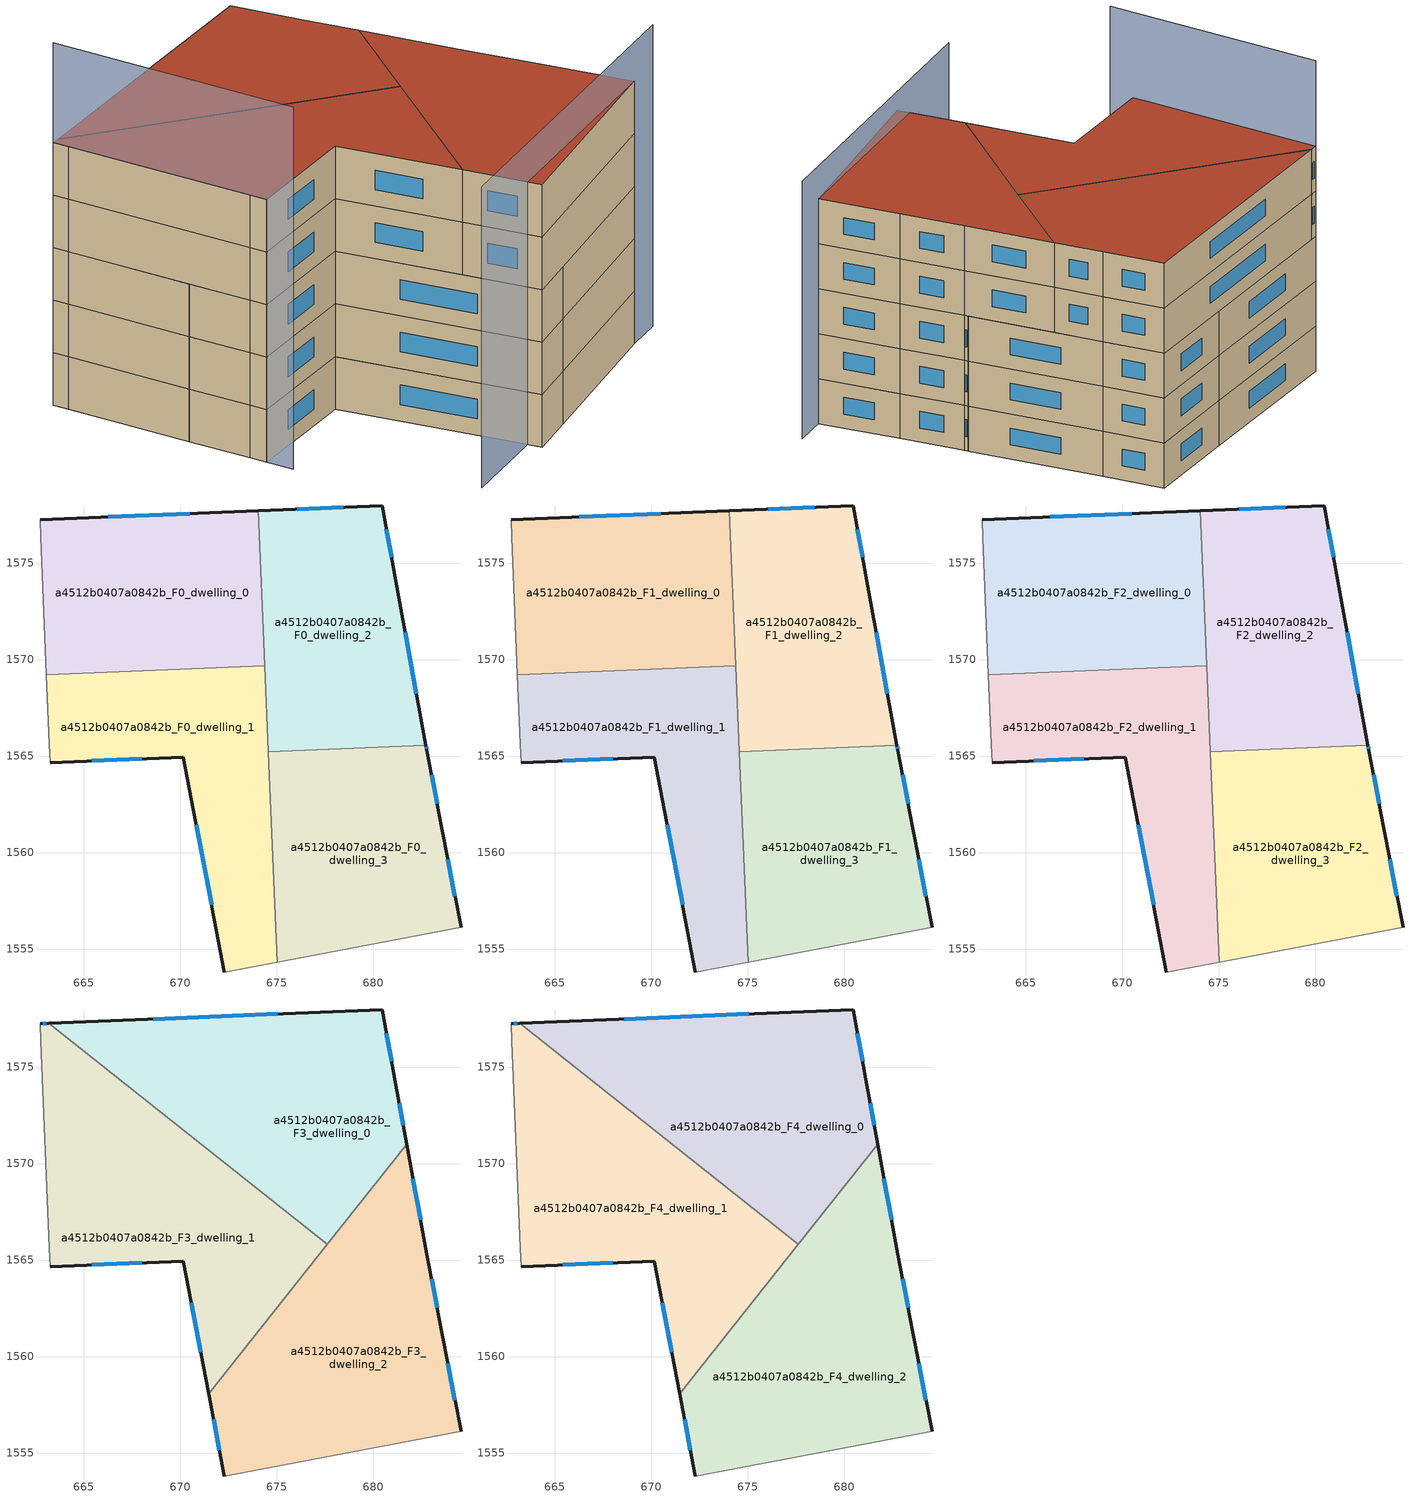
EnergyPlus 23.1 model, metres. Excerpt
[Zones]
a4512b0407a0842b_F0_dwelling_0
 floor ground (EU_floor_Construction): 674.04,1577.71 674.38,1569.67 663.06,1569.2 662.76,1576.33 662.73,1577.24 z0
 wall outside (EU_wall_Construction): 674.04,1577.71 662.73,1577.24 z0:3
 wall to a4512b0407a0842b_F0_dwelling_1 (EU_wall_Construction): 663.06,1569.2 674.38,1569.67 z0:3
 wall adiabatic (EU_wall_Construction): 662.73,1577.24 662.76,1576.33 663.06,1569.2 z0:3
 wall to a4512b0407a0842b_F0_dwelling_2 (EU_wall_Construction): 674.38,1569.67 674.04,1577.71 z0:3
 window (EU_Window_Construction): 670.5,1577.56 666.27,1577.39 z0.94:2.06
a4512b0407a0842b_F0_dwelling_1
 floor ground (EU_floor_Construction): 674.38,1569.67 675.01,1554.31 672.28,1553.79 670.16,1564.94 663.26,1564.65 663.21,1565.61 663.06,1569.2 z0
 wall outside (EU_wall_Construction): 663.26,1564.65 670.16,1564.94 672.28,1553.79 z0:3
 wall adiabatic (EU_wall_Construction): 663.06,1569.2 663.21,1565.61 663.26,1564.65 / 672.28,1553.79 675.01,1554.31 z0:3
 wall to a4512b0407a0842b_F0_dwelling_3 (EU_wall_Construction): 675.01,1554.31 674.56,1565.22 z0:3
 wall to a4512b0407a0842b_F0_dwelling_2 (EU_wall_Construction): 674.56,1565.22 674.38,1569.67 z0:3
 window (EU_Window_Construction): 670.83,1561.45 671.62,1557.29 / 665.42,1564.74 668,1564.85 z0.94:2.06
a4512b0407a0842b_F0_dwelling_2
 floor ground (EU_floor_Construction): 680.46,1577.97 681.16,1574.08 682.72,1565.56 674.56,1565.22 674.04,1577.71 z0
 wall outside (EU_wall_Construction): 682.72,1565.56 681.16,1574.08 680.46,1577.97 674.04,1577.71 z0:3
 wall to a4512b0407a0842b_F0_dwelling_3 (EU_wall_Construction): 674.56,1565.22 682.72,1565.56 z0:3
 window (EU_Window_Construction): 680.94,1575.3 680.68,1576.75 / 682.23,1568.23 681.65,1571.41 / 678.45,1577.89 676.05,1577.79 z0.94:2.06
a4512b0407a0842b_F0_dwelling_3
 floor ground (EU_floor_Construction): 682.77,1565.3 683.54,1561.26 684.54,1556.12 675.01,1554.31 674.56,1565.22 682.72,1565.56 z0
 wall outside (EU_wall_Construction): 684.54,1556.12 683.54,1561.26 682.77,1565.3 682.72,1565.56 z0:3
 wall adiabatic (EU_wall_Construction): 675.01,1554.31 684.54,1556.12 z0:3
 window (EU_Window_Construction): 684.23,1557.73 683.86,1559.65 / 682.76,1565.38 682.74,1565.48 / 683.3,1562.53 683.01,1564.03 z0.94:2.06
a4512b0407a0842b_F1_dwelling_0
 floor to a4512b0407a0842b_F0_dwelling_0 (EU_floor_Construction): 674.04,1577.71 674.38,1569.67 663.06,1569.2 662.76,1576.33 662.73,1577.24 z3
 wall outside (EU_wall_Construction): 674.04,1577.71 662.73,1577.24 z3:6
 wall to a4512b0407a0842b_F1_dwelling_1 (EU_wall_Construction): 663.06,1569.2 674.38,1569.67 z3:6
 wall adiabatic (EU_wall_Construction): 662.73,1577.24 662.76,1576.33 663.06,1569.2 z3:6
 wall to a4512b0407a0842b_F1_dwelling_2 (EU_wall_Construction): 674.38,1569.67 674.04,1577.71 z3:6
 window (EU_Window_Construction): 670.5,1577.56 666.27,1577.39 z3.94:5.06
a4512b0407a0842b_F1_dwelling_1
 floor to a4512b0407a0842b_F0_dwelling_1 (EU_floor_Construction): 674.38,1569.67 675.01,1554.31 672.28,1553.79 670.16,1564.94 663.26,1564.65 663.21,1565.61 663.06,1569.2 z3
 wall outside (EU_wall_Construction): 663.26,1564.65 670.16,1564.94 672.28,1553.79 z3:6
 wall adiabatic (EU_wall_Construction): 663.06,1569.2 663.21,1565.61 663.26,1564.65 / 672.28,1553.79 675.01,1554.31 z3:6
 wall to a4512b0407a0842b_F1_dwelling_3 (EU_wall_Construction): 675.01,1554.31 674.56,1565.22 z3:6
 wall to a4512b0407a0842b_F1_dwelling_2 (EU_wall_Construction): 674.56,1565.22 674.38,1569.67 z3:6
 window (EU_Window_Construction): 670.83,1561.45 671.62,1557.29 / 665.42,1564.74 668,1564.85 z3.94:5.06
a4512b0407a0842b_F1_dwelling_2
 floor to a4512b0407a0842b_F0_dwelling_2 (EU_floor_Construction): 680.46,1577.97 681.16,1574.08 682.72,1565.56 674.56,1565.22 674.04,1577.71 z3
 wall outside (EU_wall_Construction): 682.72,1565.56 681.16,1574.08 680.46,1577.97 674.04,1577.71 z3:6
 wall to a4512b0407a0842b_F1_dwelling_3 (EU_wall_Construction): 674.56,1565.22 682.72,1565.56 z3:6
 window (EU_Window_Construction): 680.94,1575.3 680.68,1576.75 / 682.23,1568.23 681.65,1571.41 / 678.45,1577.89 676.05,1577.79 z3.94:5.06
a4512b0407a0842b_F1_dwelling_3
 floor to a4512b0407a0842b_F0_dwelling_3 (EU_floor_Construction): 682.77,1565.3 683.54,1561.26 684.54,1556.12 675.01,1554.31 674.56,1565.22 682.72,1565.56 z3
 wall outside (EU_wall_Construction): 684.54,1556.12 683.54,1561.26 682.77,1565.3 682.72,1565.56 z3:6
 wall adiabatic (EU_wall_Construction): 675.01,1554.31 684.54,1556.12 z3:6
 window (EU_Window_Construction): 684.23,1557.73 683.86,1559.65 / 682.76,1565.38 682.74,1565.48 / 683.3,1562.53 683.01,1564.03 z3.94:5.06
a4512b0407a0842b_F2_dwelling_0
 floor to a4512b0407a0842b_F1_dwelling_0 (EU_floor_Construction): 674.04,1577.71 674.38,1569.67 663.06,1569.2 662.76,1576.33 662.73,1577.24 z6
 wall outside (EU_wall_Construction): 674.04,1577.71 662.73,1577.24 z6:9
 wall to a4512b0407a0842b_F2_dwelling_1 (EU_wall_Construction): 663.06,1569.2 674.38,1569.67 z6:9
 wall adiabatic (EU_wall_Construction): 662.73,1577.24 662.76,1576.33 663.06,1569.2 z6:9
 wall to a4512b0407a0842b_F2_dwelling_2 (EU_wall_Construction): 674.38,1569.67 674.04,1577.71 z6:9
 window (EU_Window_Construction): 670.5,1577.56 666.27,1577.39 z6.94:8.06
a4512b0407a0842b_F2_dwelling_1
 floor to a4512b0407a0842b_F1_dwelling_1 (EU_floor_Construction): 674.38,1569.67 675.01,1554.31 672.28,1553.79 670.16,1564.94 663.26,1564.65 663.21,1565.61 663.06,1569.2 z6
 wall outside (EU_wall_Construction): 663.26,1564.65 670.16,1564.94 672.28,1553.79 z6:9
 wall adiabatic (EU_wall_Construction): 663.06,1569.2 663.21,1565.61 663.26,1564.65 / 672.28,1553.79 675.01,1554.31 z6:9
 wall to a4512b0407a0842b_F2_dwelling_3 (EU_wall_Construction): 675.01,1554.31 674.56,1565.22 z6:9
 wall to a4512b0407a0842b_F2_dwelling_2 (EU_wall_Construction): 674.56,1565.22 674.38,1569.67 z6:9
 window (EU_Window_Construction): 670.83,1561.45 671.62,1557.29 / 665.42,1564.74 668,1564.85 z6.94:8.06
a4512b0407a0842b_F2_dwelling_2
 floor to a4512b0407a0842b_F1_dwelling_2 (EU_floor_Construction): 680.46,1577.97 681.16,1574.08 682.72,1565.56 674.56,1565.22 674.04,1577.71 z6
 wall outside (EU_wall_Construction): 682.72,1565.56 681.16,1574.08 680.46,1577.97 674.04,1577.71 z6:9
 wall to a4512b0407a0842b_F2_dwelling_3 (EU_wall_Construction): 674.56,1565.22 682.72,1565.56 z6:9
 window (EU_Window_Construction): 680.94,1575.3 680.68,1576.75 / 682.23,1568.23 681.65,1571.41 / 678.45,1577.89 676.05,1577.79 z6.94:8.06
a4512b0407a0842b_F2_dwelling_3
 floor to a4512b0407a0842b_F1_dwelling_3 (EU_floor_Construction): 682.77,1565.3 683.54,1561.26 684.54,1556.12 675.01,1554.31 674.56,1565.22 682.72,1565.56 z6
 wall outside (EU_wall_Construction): 684.54,1556.12 683.54,1561.26 682.77,1565.3 682.72,1565.56 z6:9
 wall adiabatic (EU_wall_Construction): 675.01,1554.31 684.54,1556.12 z6:9
 window (EU_Window_Construction): 684.23,1557.73 683.86,1559.65 / 682.76,1565.38 682.74,1565.48 / 683.3,1562.53 683.01,1564.03 z6.94:8.06
a4512b0407a0842b_F3_dwelling_0
 floor to a4512b0407a0842b_F2_dwelling_0 (EU_floor_Construction): 674.04,1577.71 674.38,1569.67 672.84,1569.61 663.19,1577.26 z9
 floor to a4512b0407a0842b_F2_dwelling_2 (EU_floor_Construction): 680.46,1577.97 681.16,1574.08 681.72,1571.01 677.61,1565.82 674.43,1568.34 674.04,1577.71 z9
 floor to a4512b0407a0842b_F2_dwelling_1 (EU_floor_Construction): 674.38,1569.67 674.43,1568.34 672.84,1569.61 z9
 wall outside (EU_wall_Construction): 681.72,1571.01 681.16,1574.08 680.46,1577.97 663.19,1577.26 z9:12
 wall to a4512b0407a0842b_F3_dwelling_1 (EU_wall_Construction): 663.19,1577.26 677.61,1565.82 z9:12
 wall to a4512b0407a0842b_F3_dwelling_2 (EU_wall_Construction): 677.61,1565.82 681.72,1571.01 z9:12
 window (EU_Window_Construction): 680.94,1575.3 680.68,1576.75 / 681.55,1571.97 681.34,1573.12 / 675.05,1577.75 668.6,1577.48 z9.94:11.06
a4512b0407a0842b_F3_dwelling_1
 floor to a4512b0407a0842b_F2_dwelling_1 (EU_floor_Construction): 674.43,1568.34 674.69,1562.14 671.47,1558.08 670.16,1564.94 663.26,1564.65 663.21,1565.61 663.06,1569.2 672.84,1569.61 z9
 floor to a4512b0407a0842b_F2_dwelling_0 (EU_floor_Construction): 672.84,1569.61 663.06,1569.2 662.76,1576.33 662.73,1577.24 663.19,1577.26 z9
 floor to a4512b0407a0842b_F2_dwelling_2 (EU_floor_Construction): 677.61,1565.82 677.22,1565.33 674.56,1565.22 674.43,1568.34 z9
 floor to a4512b0407a0842b_F2_dwelling_3 (EU_floor_Construction): 677.22,1565.33 674.69,1562.14 674.56,1565.22 z9
 wall outside (EU_wall_Construction): 663.19,1577.26 662.73,1577.24 / 663.26,1564.65 670.16,1564.94 671.47,1558.08 z9:12
 wall adiabatic (EU_wall_Construction): 662.73,1577.24 662.76,1576.33 663.21,1565.61 663.26,1564.65 z9:12
 wall to a4512b0407a0842b_F3_dwelling_2 (EU_wall_Construction): 671.47,1558.08 677.61,1565.82 z9:12
 window (EU_Window_Construction): 663.04,1577.26 662.87,1577.25 / 670.57,1562.79 671.06,1560.23 / 665.42,1564.74 668,1564.85 z9.94:11.06
a4512b0407a0842b_F3_dwelling_2
 floor to a4512b0407a0842b_F2_dwelling_2 (EU_floor_Construction): 681.72,1571.01 682.72,1565.56 677.22,1565.33 z9
 floor to a4512b0407a0842b_F2_dwelling_3 (EU_floor_Construction): 682.77,1565.3 683.54,1561.26 684.54,1556.12 675.01,1554.31 674.69,1562.14 677.22,1565.33 682.72,1565.56 z9
 floor to a4512b0407a0842b_F2_dwelling_1 (EU_floor_Construction): 674.69,1562.14 675.01,1554.31 672.28,1553.79 671.47,1558.08 z9
 wall outside (EU_wall_Construction): 671.47,1558.08 672.28,1553.79 / 684.54,1556.12 683.54,1561.26 682.77,1565.3 681.72,1571.01 z9:12
 wall adiabatic (EU_wall_Construction): 672.28,1553.79 684.54,1556.12 z9:12
 window (EU_Window_Construction): 671.72,1556.74 672.03,1555.14 / 682.44,1567.09 682.05,1569.22 / 683.3,1562.53 683.01,1564.03 / 684.23,1557.73 683.86,1559.65 z9.94:11.06
a4512b0407a0842b_F4_dwelling_0
 floor to a4512b0407a0842b_F3_dwelling_0 (EU_floor_Construction): 680.46,1577.97 681.16,1574.08 681.72,1571.01 677.61,1565.82 663.19,1577.26 z12
 wall outside (EU_wall_Construction): 681.72,1571.01 681.16,1574.08 680.46,1577.97 663.19,1577.26 z12:15
 wall to a4512b0407a0842b_F4_dwelling_1 (EU_wall_Construction): 663.19,1577.26 677.61,1565.82 z12:15
 wall to a4512b0407a0842b_F4_dwelling_2 (EU_wall_Construction): 677.61,1565.82 681.72,1571.01 z12:15
 window (EU_Window_Construction): 680.94,1575.3 680.68,1576.75 / 681.55,1571.97 681.34,1573.12 / 675.05,1577.75 668.6,1577.48 z12.94:14.06
 roof outside (EU_roof_Construction): 677.61,1565.82 681.72,1571.01 681.16,1574.08 680.46,1577.97 663.19,1577.26 z15
a4512b0407a0842b_F4_dwelling_1
 floor to a4512b0407a0842b_F3_dwelling_1 (EU_floor_Construction): 677.61,1565.82 671.47,1558.08 670.16,1564.94 663.26,1564.65 663.21,1565.61 662.76,1576.33 662.73,1577.24 663.19,1577.26 z12
 wall outside (EU_wall_Construction): 663.19,1577.26 662.73,1577.24 / 663.26,1564.65 670.16,1564.94 671.47,1558.08 z12:15
 wall adiabatic (EU_wall_Construction): 662.73,1577.24 662.76,1576.33 663.21,1565.61 663.26,1564.65 z12:15
 wall to a4512b0407a0842b_F4_dwelling_2 (EU_wall_Construction): 671.47,1558.08 677.61,1565.82 z12:15
 window (EU_Window_Construction): 663.04,1577.26 662.87,1577.25 / 670.57,1562.79 671.06,1560.23 / 665.42,1564.74 668,1564.85 z12.94:14.06
 roof outside (EU_roof_Construction): 671.47,1558.08 677.61,1565.82 663.19,1577.26 662.73,1577.24 662.76,1576.33 663.21,1565.61 663.26,1564.65 670.16,1564.94 z15
a4512b0407a0842b_F4_dwelling_2
 floor to a4512b0407a0842b_F3_dwelling_2 (EU_floor_Construction): 681.72,1571.01 682.77,1565.3 683.54,1561.26 684.54,1556.12 672.28,1553.79 671.47,1558.08 z12
 wall outside (EU_wall_Construction): 671.47,1558.08 672.28,1553.79 / 684.54,1556.12 683.54,1561.26 682.77,1565.3 681.72,1571.01 z12:15
 wall adiabatic (EU_wall_Construction): 672.28,1553.79 684.54,1556.12 z12:15
 window (EU_Window_Construction): 671.72,1556.74 672.03,1555.14 / 682.44,1567.09 682.05,1569.22 / 683.3,1562.53 683.01,1564.03 / 684.23,1557.73 683.86,1559.65 z12.94:14.06
 roof outside (EU_roof_Construction): 684.54,1556.12 683.54,1561.26 682.77,1565.3 681.72,1571.01 671.47,1558.08 672.28,1553.79 z15
shading: 666.77,1553.9 686.72,1556.41 z0:17.2; 662.73,1577.24 663.32,1563.08 z0:20.7
[Building]
EU S2 Campaign: North Axis=0; Terrain=City; Solar Distribution=FullExterior
[Site:Location]
Vienna: Latitude=48; Longitude=16.5; Time Zone=1; Elevation=183
[SizingPeriod:WeatherFileDays]
AnnualSizingPeriod: Begin Month=1; Begin Day of Month=1; End Month=12; End Day of Month=31; Day of Week for Start Day=Monday; Use Weather File Daylight Saving Period=No; Use Weather File Rain and Snow Indicators=No
[MATERIAL]
EU_InternalMass_Material: Roughness=MediumRough; Thickness=0.1; Conductivity=1; Density=1800; Specific Heat=900; Thermal Absorptance=0.9; Solar Absorptance=0.7; Visible Absorptance=0.7
[MATERIAL:NOMASS] Roughness=MediumRough; Thermal Absorptance=0.9; Solar Absorptance=0.7; Visible Absorptance=0.7
Name | Thermal Resistance
EU_wall_NoMass | 0.914258
EU_roof_NoMass | 0.954009
EU_floor_NoMass | 1.09711
[WINDOWMATERIAL:SIMPLEGLAZINGSYSTEM]
EU_Window_SimpleGlazing: UFactor=2.09642; Solar Heat Gain Coefficient=0.65; Visible Transmittance=0.65
[CONSTRUCTION]
EU_wall_Construction: EU_wall_NoMass
EU_roof_Construction: EU_roof_NoMass
EU_floor_Construction: EU_floor_NoMass
EU_Window_Construction: EU_Window_SimpleGlazing
EU_InternalMass_Construction: EU_InternalMass_Material
[ZONE] Type=1; Multiplier=1; Ceiling Height=autocalculate; Floor Area=autocalculate; Part of Total Floor Area=Yes
Name | Volume
a4512b0407a0842b_F0_dwelling_0; a4512b0407a0842b_F1_dwelling_0; a4512b0407a0842b_F2_dwelling_0; a4512b0407a0842b_F0_dwelling_3; a4512b0407a0842b_F1_dwelling_3; a4512b0407a0842b_F2_dwelling_3 | 273.405
a4512b0407a0842b_F3_dwelling_0; a4512b0407a0842b_F4_dwelling_0 | 364.53
a4512b0407a0842b_F0_dwelling_1; a4512b0407a0842b_F1_dwelling_1; a4512b0407a0842b_F2_dwelling_1 | 273.414
a4512b0407a0842b_F3_dwelling_1; a4512b0407a0842b_F4_dwelling_1 | 364.582
a4512b0407a0842b_F0_dwelling_2; a4512b0407a0842b_F1_dwelling_2; a4512b0407a0842b_F2_dwelling_2 | 273.423
a4512b0407a0842b_F3_dwelling_2; a4512b0407a0842b_F4_dwelling_2 | 364.565
[INTERNALMASS] Construction=EU_InternalMass_Construction
Name | Zone or ZoneList | Surface Area
a4512b0407a0842b_F0_dwelling_0_EU_InternalMass | a4512b0407a0842b_F0_dwelling_0 | 91.1379
a4512b0407a0842b_F0_dwelling_1_EU_InternalMass | a4512b0407a0842b_F0_dwelling_1 | 91.1402
a4512b0407a0842b_F0_dwelling_2_EU_InternalMass | a4512b0407a0842b_F0_dwelling_2 | 91.1414
a4512b0407a0842b_F0_dwelling_3_EU_InternalMass | a4512b0407a0842b_F0_dwelling_3 | 91.1373
a4512b0407a0842b_F1_dwelling_0_EU_InternalMass | a4512b0407a0842b_F1_dwelling_0 | 91.1379
a4512b0407a0842b_F1_dwelling_1_EU_InternalMass | a4512b0407a0842b_F1_dwelling_1 | 91.1402
a4512b0407a0842b_F1_dwelling_2_EU_InternalMass | a4512b0407a0842b_F1_dwelling_2 | 91.1414
a4512b0407a0842b_F1_dwelling_3_EU_InternalMass | a4512b0407a0842b_F1_dwelling_3 | 91.1373
a4512b0407a0842b_F2_dwelling_0_EU_InternalMass | a4512b0407a0842b_F2_dwelling_0 | 91.1379
a4512b0407a0842b_F2_dwelling_1_EU_InternalMass | a4512b0407a0842b_F2_dwelling_1 | 91.1402
a4512b0407a0842b_F2_dwelling_2_EU_InternalMass | a4512b0407a0842b_F2_dwelling_2 | 91.1414
a4512b0407a0842b_F2_dwelling_3_EU_InternalMass | a4512b0407a0842b_F2_dwelling_3 | 91.1373
a4512b0407a0842b_F3_dwelling_0_EU_InternalMass | a4512b0407a0842b_F3_dwelling_0 | 121.514
a4512b0407a0842b_F3_dwelling_1_EU_InternalMass | a4512b0407a0842b_F3_dwelling_1 | 121.529
a4512b0407a0842b_F3_dwelling_2_EU_InternalMass | a4512b0407a0842b_F3_dwelling_2 | 121.522
a4512b0407a0842b_F4_dwelling_0_EU_InternalMass | a4512b0407a0842b_F4_dwelling_0 | 121.514
a4512b0407a0842b_F4_dwelling_1_EU_InternalMass | a4512b0407a0842b_F4_dwelling_1 | 121.529
a4512b0407a0842b_F4_dwelling_2_EU_InternalMass | a4512b0407a0842b_F4_dwelling_2 | 121.522
[OTHEREQUIPMENT] Fuel Type=Electricity; Design Level Calculation Method=Watts/Area; Power per Zone Floor Area=1; Fraction Latent=0; Fraction Radiant=0; Fraction Lost=0; Carbon Dioxide Generation Rate=0; EndUse Subcategory=EU_Step8_InternalGains
Name | Zone or ZoneList or Space or SpaceList | Schedule
EU_Step8_InternalGain_a4512b0407a0842b_F0_dwelling_0_f000 | a4512b0407a0842b_F0_dwelling_0 | EU_Step8_GainSchedule_a4512b0407a0842b_F0_dwelling_0_f000
EU_Step8_InternalGain_a4512b0407a0842b_F0_dwelling_1_f000 | a4512b0407a0842b_F0_dwelling_1 | EU_Step8_GainSchedule_a4512b0407a0842b_F0_dwelling_1_f000
EU_Step8_InternalGain_a4512b0407a0842b_F0_dwelling_2_f000 | a4512b0407a0842b_F0_dwelling_2 | EU_Step8_GainSchedule_a4512b0407a0842b_F0_dwelling_2_f000
EU_Step8_InternalGain_a4512b0407a0842b_F0_dwelling_3_f000 | a4512b0407a0842b_F0_dwelling_3 | EU_Step8_GainSchedule_a4512b0407a0842b_F0_dwelling_3_f000
EU_Step8_InternalGain_a4512b0407a0842b_F1_dwelling_0_f000 | a4512b0407a0842b_F1_dwelling_0 | EU_Step8_GainSchedule_a4512b0407a0842b_F1_dwelling_0_f000
EU_Step8_InternalGain_a4512b0407a0842b_F1_dwelling_1_f000 | a4512b0407a0842b_F1_dwelling_1 | EU_Step8_GainSchedule_a4512b0407a0842b_F1_dwelling_1_f000
EU_Step8_InternalGain_a4512b0407a0842b_F1_dwelling_2_f000 | a4512b0407a0842b_F1_dwelling_2 | EU_Step8_GainSchedule_a4512b0407a0842b_F1_dwelling_2_f000
EU_Step8_InternalGain_a4512b0407a0842b_F1_dwelling_3_f000 | a4512b0407a0842b_F1_dwelling_3 | EU_Step8_GainSchedule_a4512b0407a0842b_F1_dwelling_3_f000
EU_Step8_InternalGain_a4512b0407a0842b_F2_dwelling_0_f000 | a4512b0407a0842b_F2_dwelling_0 | EU_Step8_GainSchedule_a4512b0407a0842b_F2_dwelling_0_f000
EU_Step8_InternalGain_a4512b0407a0842b_F2_dwelling_1_f000 | a4512b0407a0842b_F2_dwelling_1 | EU_Step8_GainSchedule_a4512b0407a0842b_F2_dwelling_1_f000
EU_Step8_InternalGain_a4512b0407a0842b_F2_dwelling_2_f000 | a4512b0407a0842b_F2_dwelling_2 | EU_Step8_GainSchedule_a4512b0407a0842b_F2_dwelling_2_f000
EU_Step8_InternalGain_a4512b0407a0842b_F2_dwelling_3_f000 | a4512b0407a0842b_F2_dwelling_3 | EU_Step8_GainSchedule_a4512b0407a0842b_F2_dwelling_3_f000
EU_Step8_InternalGain_a4512b0407a0842b_F3_dwelling_0_f000 | a4512b0407a0842b_F3_dwelling_0 | EU_Step8_GainSchedule_a4512b0407a0842b_F3_dwelling_0_f000
EU_Step8_InternalGain_a4512b0407a0842b_F3_dwelling_1_f000 | a4512b0407a0842b_F3_dwelling_1 | EU_Step8_GainSchedule_a4512b0407a0842b_F3_dwelling_1_f000
EU_Step8_InternalGain_a4512b0407a0842b_F3_dwelling_2_f000 | a4512b0407a0842b_F3_dwelling_2 | EU_Step8_GainSchedule_a4512b0407a0842b_F3_dwelling_2_f000
EU_Step8_InternalGain_a4512b0407a0842b_F4_dwelling_0_f000 | a4512b0407a0842b_F4_dwelling_0 | EU_Step8_GainSchedule_a4512b0407a0842b_F4_dwelling_0_f000
EU_Step8_InternalGain_a4512b0407a0842b_F4_dwelling_1_f000 | a4512b0407a0842b_F4_dwelling_1 | EU_Step8_GainSchedule_a4512b0407a0842b_F4_dwelling_1_f000
EU_Step8_InternalGain_a4512b0407a0842b_F4_dwelling_2_f000 | a4512b0407a0842b_F4_dwelling_2 | EU_Step8_GainSchedule_a4512b0407a0842b_F4_dwelling_2_f000
[ZONEVENTILATION:DESIGNFLOWRATE] Schedule=EU_AlwaysOn; Design Flow Rate Calculation Method=AirChanges/Hour; Air Changes per Hour=0.546891; Ventilation Type=Natural; Fan Pressure Rise=0; Fan Total Efficiency=1; Constant Term Coefficient=1; Temperature Term Coefficient=0; Velocity Term Coefficient=0; Velocity Squared Term Coefficient=0; Minimum Indoor Temperature=-100; Maximum Indoor Temperature=100; Delta Temperature=-100; Minimum Outdoor Temperature=-100; Maximum Outdoor Temperature=100; Maximum Wind Speed=40
Name | Zone or ZoneList or Space or SpaceList
EU_ConstantAir_a4512b0407a0842b_F0_dwelling_0 | a4512b0407a0842b_F0_dwelling_0
EU_ConstantAir_a4512b0407a0842b_F0_dwelling_1 | a4512b0407a0842b_F0_dwelling_1
EU_ConstantAir_a4512b0407a0842b_F0_dwelling_2 | a4512b0407a0842b_F0_dwelling_2
EU_ConstantAir_a4512b0407a0842b_F0_dwelling_3 | a4512b0407a0842b_F0_dwelling_3
EU_ConstantAir_a4512b0407a0842b_F1_dwelling_0 | a4512b0407a0842b_F1_dwelling_0
EU_ConstantAir_a4512b0407a0842b_F1_dwelling_1 | a4512b0407a0842b_F1_dwelling_1
EU_ConstantAir_a4512b0407a0842b_F1_dwelling_2 | a4512b0407a0842b_F1_dwelling_2
EU_ConstantAir_a4512b0407a0842b_F1_dwelling_3 | a4512b0407a0842b_F1_dwelling_3
EU_ConstantAir_a4512b0407a0842b_F2_dwelling_0 | a4512b0407a0842b_F2_dwelling_0
EU_ConstantAir_a4512b0407a0842b_F2_dwelling_1 | a4512b0407a0842b_F2_dwelling_1
EU_ConstantAir_a4512b0407a0842b_F2_dwelling_2 | a4512b0407a0842b_F2_dwelling_2
EU_ConstantAir_a4512b0407a0842b_F2_dwelling_3 | a4512b0407a0842b_F2_dwelling_3
EU_ConstantAir_a4512b0407a0842b_F3_dwelling_0 | a4512b0407a0842b_F3_dwelling_0
EU_ConstantAir_a4512b0407a0842b_F3_dwelling_1 | a4512b0407a0842b_F3_dwelling_1
EU_ConstantAir_a4512b0407a0842b_F3_dwelling_2 | a4512b0407a0842b_F3_dwelling_2
EU_ConstantAir_a4512b0407a0842b_F4_dwelling_0 | a4512b0407a0842b_F4_dwelling_0
EU_ConstantAir_a4512b0407a0842b_F4_dwelling_1 | a4512b0407a0842b_F4_dwelling_1
EU_ConstantAir_a4512b0407a0842b_F4_dwelling_2 | a4512b0407a0842b_F4_dwelling_2
[HVACTEMPLATE:THERMOSTAT] Constant Heating Setpoint=20; Constant Cooling Setpoint=50
EU_HeatOnly_a4512b0407a0842b_F0_dwelling_0; EU_HeatOnly_a4512b0407a0842b_F0_dwelling_1; EU_HeatOnly_a4512b0407a0842b_F0_dwelling_2; EU_HeatOnly_a4512b0407a0842b_F0_dwelling_3; EU_HeatOnly_a4512b0407a0842b_F1_dwelling_0; EU_HeatOnly_a4512b0407a0842b_F1_dwelling_1; EU_HeatOnly_a4512b0407a0842b_F1_dwelling_2; EU_HeatOnly_a4512b0407a0842b_F1_dwelling_3; EU_HeatOnly_a4512b0407a0842b_F2_dwelling_0; EU_HeatOnly_a4512b0407a0842b_F2_dwelling_1; EU_HeatOnly_a4512b0407a0842b_F2_dwelling_2; EU_HeatOnly_a4512b0407a0842b_F2_dwelling_3; EU_HeatOnly_a4512b0407a0842b_F3_dwelling_0; EU_HeatOnly_a4512b0407a0842b_F3_dwelling_1; EU_HeatOnly_a4512b0407a0842b_F3_dwelling_2; EU_HeatOnly_a4512b0407a0842b_F4_dwelling_0; EU_HeatOnly_a4512b0407a0842b_F4_dwelling_1; EU_HeatOnly_a4512b0407a0842b_F4_dwelling_2
[HVACTEMPLATE:ZONE:IDEALLOADSAIRSYSTEM] System Availability Schedule=EU_AlwaysOn; Maximum Heating Supply Air Temperature=50; Minimum Cooling Supply Air Temperature=13; Maximum Heating Supply Air Humidity Ratio=0.0156; Minimum Cooling Supply Air Humidity Ratio=0.0077; Heating Limit=NoLimit; Cooling Limit=NoLimit; Heating Availability Schedule=EU_AlwaysOn; Cooling Availability Schedule=EU_CoolingOff; Dehumidification Control Type=ConstantSensibleHeatRatio; Cooling Sensible Heat Ratio=0.7; Dehumidification Setpoint=60; Humidification Control Type=None; Humidification Setpoint=30; Outdoor Air Method=None; Outdoor Air Flow Rate per Person=0.00944; Outdoor Air Flow Rate per Zone Floor Area=0; Outdoor Air Flow Rate per Zone=0; Demand Controlled Ventilation Type=None; Outdoor Air Economizer Type=NoEconomizer; Heat Recovery Type=None; Sensible Heat Recovery Effectiveness=0.7; Latent Heat Recovery Effectiveness=0.65
Name | Template Thermostat
a4512b0407a0842b_F0_dwelling_0 | EU_HeatOnly_a4512b0407a0842b_F0_dwelling_0
a4512b0407a0842b_F0_dwelling_1 | EU_HeatOnly_a4512b0407a0842b_F0_dwelling_1
a4512b0407a0842b_F0_dwelling_2 | EU_HeatOnly_a4512b0407a0842b_F0_dwelling_2
a4512b0407a0842b_F0_dwelling_3 | EU_HeatOnly_a4512b0407a0842b_F0_dwelling_3
a4512b0407a0842b_F1_dwelling_0 | EU_HeatOnly_a4512b0407a0842b_F1_dwelling_0
a4512b0407a0842b_F1_dwelling_1 | EU_HeatOnly_a4512b0407a0842b_F1_dwelling_1
a4512b0407a0842b_F1_dwelling_2 | EU_HeatOnly_a4512b0407a0842b_F1_dwelling_2
a4512b0407a0842b_F1_dwelling_3 | EU_HeatOnly_a4512b0407a0842b_F1_dwelling_3
a4512b0407a0842b_F2_dwelling_0 | EU_HeatOnly_a4512b0407a0842b_F2_dwelling_0
a4512b0407a0842b_F2_dwelling_1 | EU_HeatOnly_a4512b0407a0842b_F2_dwelling_1
a4512b0407a0842b_F2_dwelling_2 | EU_HeatOnly_a4512b0407a0842b_F2_dwelling_2
a4512b0407a0842b_F2_dwelling_3 | EU_HeatOnly_a4512b0407a0842b_F2_dwelling_3
a4512b0407a0842b_F3_dwelling_0 | EU_HeatOnly_a4512b0407a0842b_F3_dwelling_0
a4512b0407a0842b_F3_dwelling_1 | EU_HeatOnly_a4512b0407a0842b_F3_dwelling_1
a4512b0407a0842b_F3_dwelling_2 | EU_HeatOnly_a4512b0407a0842b_F3_dwelling_2
a4512b0407a0842b_F4_dwelling_0 | EU_HeatOnly_a4512b0407a0842b_F4_dwelling_0
a4512b0407a0842b_F4_dwelling_1 | EU_HeatOnly_a4512b0407a0842b_F4_dwelling_1
a4512b0407a0842b_F4_dwelling_2 | EU_HeatOnly_a4512b0407a0842b_F4_dwelling_2
[SIZING:ZONE] Zone Cooling Design Supply Air Temperature Input Method=SupplyAirTemperature; Zone Cooling Design Supply Air Temperature=13; Zone Heating Design Supply Air Temperature Input Method=SupplyAirTemperature; Zone Heating Design Supply Air Temperature=50; Zone Cooling Design Supply Air Humidity Ratio=0.008; Zone Heating Design Supply Air Humidity Ratio=0.008; Cooling Design Air Flow Method=DesignDay; Cooling Design Air Flow Rate=0; Cooling Minimum Air Flow per Zone Floor Area=0.000762; Cooling Minimum Air Flow=0; Cooling Minimum Air Flow Fraction=0.2; Heating Design Air Flow Method=DesignDay; Heating Design Air Flow Rate=0; Heating Maximum Air Flow per Zone Floor Area=0.002032; Heating Maximum Air Flow=0.141576; Heating Maximum Air Flow Fraction=0.3; Account for Dedicated Outdoor Air System=No; Dedicated Outdoor Air System Control Strategy=NeutralSupplyAir; Dedicated Outdoor Air Low Setpoint Temperature for Design=autosize; Dedicated Outdoor Air High Setpoint Temperature for Design=autosize; Zone Load Sizing Method=Sensible Load Only No Latent Load; Zone Latent Cooling Design Supply Air Humidity Ratio Input Method=HumidityRatioDifference; Zone Cooling Design Supply Air Humidity Ratio Difference=0.005; Zone Latent Heating Design Supply Air Humidity Ratio Input Method=HumidityRatioDifference; Zone Humidification Design Supply Air Humidity Ratio Difference=0.005
a4512b0407a0842b_F0_dwelling_0; a4512b0407a0842b_F0_dwelling_1; a4512b0407a0842b_F0_dwelling_2; a4512b0407a0842b_F0_dwelling_3; a4512b0407a0842b_F1_dwelling_0; a4512b0407a0842b_F1_dwelling_1; a4512b0407a0842b_F1_dwelling_2; a4512b0407a0842b_F1_dwelling_3; a4512b0407a0842b_F2_dwelling_0; a4512b0407a0842b_F2_dwelling_1; a4512b0407a0842b_F2_dwelling_2; a4512b0407a0842b_F2_dwelling_3; a4512b0407a0842b_F3_dwelling_0; a4512b0407a0842b_F3_dwelling_1; a4512b0407a0842b_F3_dwelling_2; a4512b0407a0842b_F4_dwelling_0; a4512b0407a0842b_F4_dwelling_1; a4512b0407a0842b_F4_dwelling_2
[SCHEDULE:CONSTANT]
Name | Hourly Value
EU_AlwaysOn | 1
EU_CoolingOff | 0
[SCHEDULE:FILE] Column Number=1; Rows to Skip at Top=0; Number of Hours of Data=8760; Column Separator=Comma; Interpolate to Timestep=No; Minutes per Item=60; Adjust Schedule for Daylight Savings=Yes
Name | File
EU_Step8_GainSchedule_a4512b0407a0842b_F0_dwelling_0_f000 | ../../schedules/a4512b0407a0842b/a4512b0407a0842b_F0_dwelling_0_f000_gain.csv
EU_Step8_GainSchedule_a4512b0407a0842b_F0_dwelling_1_f000 | ../../schedules/a4512b0407a0842b/a4512b0407a0842b_F0_dwelling_1_f000_gain.csv
EU_Step8_GainSchedule_a4512b0407a0842b_F0_dwelling_2_f000 | ../../schedules/a4512b0407a0842b/a4512b0407a0842b_F0_dwelling_2_f000_gain.csv
EU_Step8_GainSchedule_a4512b0407a0842b_F0_dwelling_3_f000 | ../../schedules/a4512b0407a0842b/a4512b0407a0842b_F0_dwelling_3_f000_gain.csv
EU_Step8_GainSchedule_a4512b0407a0842b_F1_dwelling_0_f000 | ../../schedules/a4512b0407a0842b/a4512b0407a0842b_F1_dwelling_0_f000_gain.csv
EU_Step8_GainSchedule_a4512b0407a0842b_F1_dwelling_1_f000 | ../../schedules/a4512b0407a0842b/a4512b0407a0842b_F1_dwelling_1_f000_gain.csv
EU_Step8_GainSchedule_a4512b0407a0842b_F1_dwelling_2_f000 | ../../schedules/a4512b0407a0842b/a4512b0407a0842b_F1_dwelling_2_f000_gain.csv
EU_Step8_GainSchedule_a4512b0407a0842b_F1_dwelling_3_f000 | ../../schedules/a4512b0407a0842b/a4512b0407a0842b_F1_dwelling_3_f000_gain.csv
EU_Step8_GainSchedule_a4512b0407a0842b_F2_dwelling_0_f000 | ../../schedules/a4512b0407a0842b/a4512b0407a0842b_F2_dwelling_0_f000_gain.csv
EU_Step8_GainSchedule_a4512b0407a0842b_F2_dwelling_1_f000 | ../../schedules/a4512b0407a0842b/a4512b0407a0842b_F2_dwelling_1_f000_gain.csv
EU_Step8_GainSchedule_a4512b0407a0842b_F2_dwelling_2_f000 | ../../schedules/a4512b0407a0842b/a4512b0407a0842b_F2_dwelling_2_f000_gain.csv
EU_Step8_GainSchedule_a4512b0407a0842b_F2_dwelling_3_f000 | ../../schedules/a4512b0407a0842b/a4512b0407a0842b_F2_dwelling_3_f000_gain.csv
EU_Step8_GainSchedule_a4512b0407a0842b_F3_dwelling_0_f000 | ../../schedules/a4512b0407a0842b/a4512b0407a0842b_F3_dwelling_0_f000_gain.csv
EU_Step8_GainSchedule_a4512b0407a0842b_F3_dwelling_1_f000 | ../../schedules/a4512b0407a0842b/a4512b0407a0842b_F3_dwelling_1_f000_gain.csv
EU_Step8_GainSchedule_a4512b0407a0842b_F3_dwelling_2_f000 | ../../schedules/a4512b0407a0842b/a4512b0407a0842b_F3_dwelling_2_f000_gain.csv
EU_Step8_GainSchedule_a4512b0407a0842b_F4_dwelling_0_f000 | ../../schedules/a4512b0407a0842b/a4512b0407a0842b_F4_dwelling_0_f000_gain.csv
EU_Step8_GainSchedule_a4512b0407a0842b_F4_dwelling_1_f000 | ../../schedules/a4512b0407a0842b/a4512b0407a0842b_F4_dwelling_1_f000_gain.csv
EU_Step8_GainSchedule_a4512b0407a0842b_F4_dwelling_2_f000 | ../../schedules/a4512b0407a0842b/a4512b0407a0842b_F4_dwelling_2_f000_gain.csv
